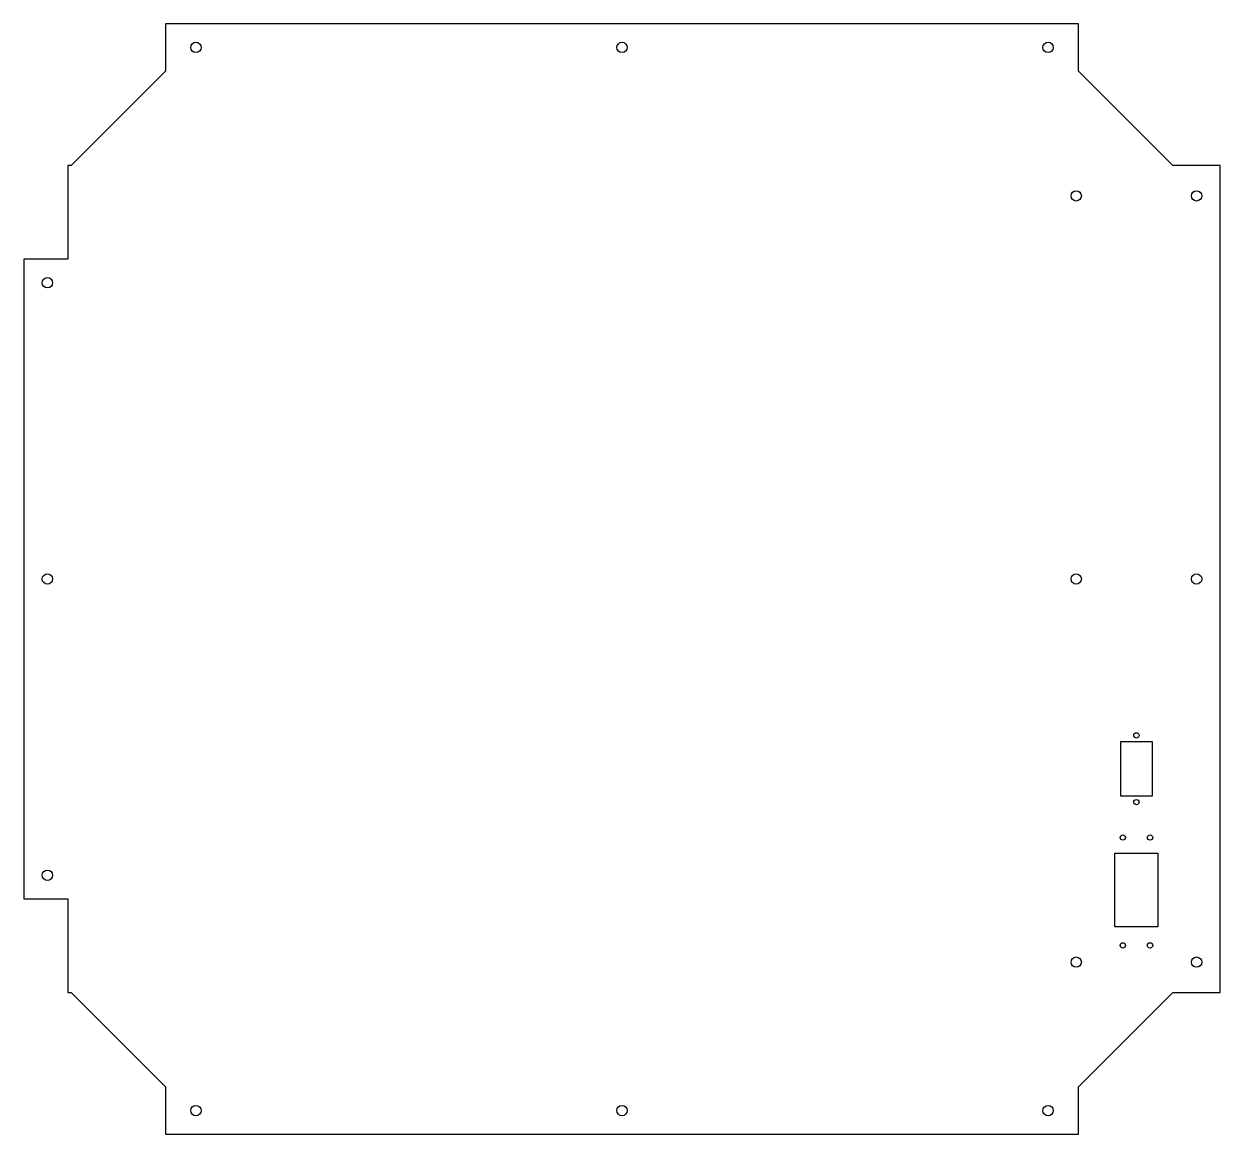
# Model space of a CAD drawing. Header units: inches. Extents: x -15.1 to 15.1, y -14 to 14.
import ezdxf

# ---------------------------------------------------------------- set-up
doc = ezdxf.new("R2010")
doc.units = ezdxf.units.IN
doc.layers.add('CUTOUTS', color=1, linetype='CONTINUOUS')
doc.layers.add('PERIMETER', color=5, linetype='CONTINUOUS')

msp = doc.modelspace()

# ---------------------------------------------------------------- linework, layer by layer
at = {"layer": 'CUTOUTS'}
for p, q in [((12.559, -5.467), (12.559, -4.089)), ((12.559, -4.089), (13.346, -4.089)), ((13.346, -4.089), (13.346, -5.467)), ((13.346, -5.467), (12.559, -5.467)), ((12.411, -8.754), (12.411, -6.904)), ((12.411, -6.904), (13.494, -6.904)), ((13.494, -6.904), (13.494, -8.754)), ((13.494, -8.754), (12.411, -8.754))]:
    msp.add_line(p, q, dxfattribs=at)
for centre, radius in [((-10.728, 13.386), 0.13), ((0, 13.386), 0.13), ((10.728, 13.386), 0.13), ((11.437, 9.646), 0.13), ((14.469, 9.646), 0.13), ((-14.469, 7.461), 0.13), ((-14.469, 0), 0.13), ((11.437, 0), 0.13), ((14.469, 0), 0.13), ((12.953, -3.937), 0.0669), ((12.953, -5.618), 0.0669), ((12.61, -6.51), 0.0669), ((13.295, -6.51), 0.0669), ((-14.469, -7.461), 0.13), ((12.61, -9.226), 0.0669), ((13.295, -9.226), 0.0669), ((11.437, -9.646), 0.13), ((14.469, -9.646), 0.13), ((-10.728, -13.386), 0.13), ((0, -13.386), 0.13), ((10.728, -13.386), 0.13)]:
    msp.add_circle(centre, radius, dxfattribs=at)
at = {"layer": 'PERIMETER'}
for p, q in [((11.496, 13.976), (-11.496, 13.976)), ((-11.496, 13.976), (-11.496, 12.787)), ((11.496, 12.787), (11.496, 13.976)), ((-11.496, 12.787), (-13.87, 10.413)), ((13.87, 10.413), (11.496, 12.787)), ((-13.87, 10.413), (-13.957, 10.413)), ((-13.957, 10.413), (-13.957, 8.051)), ((15.059, 10.413), (13.87, 10.413)), ((15.059, -10.413), (15.059, 10.413)), ((-13.957, 8.051), (-15.059, 8.051)), ((-15.059, 8.051), (-15.059, -8.051)), ((-15.059, -8.051), (-13.957, -8.051)), ((-13.957, -8.051), (-13.957, -10.413)), ((-13.957, -10.413), (-13.87, -10.413)), ((-13.87, -10.413), (-11.496, -12.787)), ((11.496, -12.787), (13.87, -10.413)), ((13.87, -10.413), (15.059, -10.413)), ((-11.496, -12.787), (-11.496, -13.976)), ((11.496, -13.976), (11.496, -12.787)), ((-11.496, -13.976), (11.496, -13.976))]:
    msp.add_line(p, q, dxfattribs=at)

doc.saveas('drawing.dxf')
